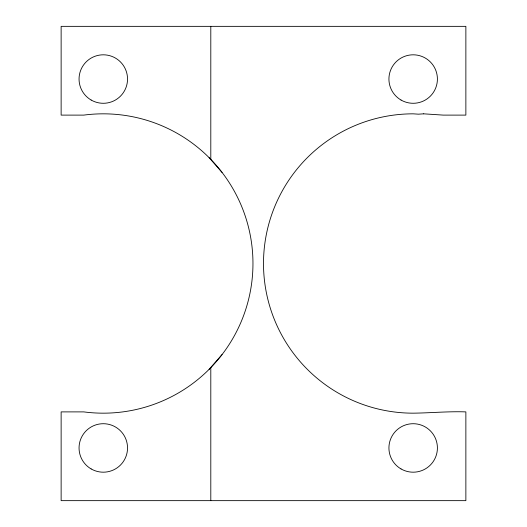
<?xml version="1.0" encoding="UTF-8"?>
<svg xmlns="http://www.w3.org/2000/svg" width="527" height="527" viewBox="0 0 527 527"><rect width="100%" height="100%" fill="white"/><g stroke="black" fill="none" stroke-linecap="round" stroke-linejoin="round"><path stroke-width="0.79" d="M209.12 369.328L222.032 354.612M209.12 157.665L222.032 172.388M210.8 26.35L210.8 159.582M210.8 367.418L210.8 500.65M423.708 113.832L418.438 114.175L413.168 113.832A149.668 149.668 0 0 0 263.5 263.5A149.668 149.668 0 0 0 413.168 413.168C430.717 412.97 448.26 411.264 465.868 411.89L465.868 500.65L61.132 500.65L61.132 411.89L83.753 411.89A149.668 149.668 0 0 0 252.96 263.5A149.668 149.668 0 0 0 83.753 115.11L61.132 115.11L61.132 26.35L465.868 26.35L465.868 115.11L443.247 115.11L423.708 113.832M91.171 468.944A24.242 24.242 0 0 0 127.534 447.95A24.242 24.242 0 0 0 91.171 426.956A24.242 24.242 0 0 0 91.171 468.944M91.171 100.044A24.242 24.242 0 0 0 127.534 79.05A24.242 24.242 0 0 0 91.171 58.056A24.242 24.242 0 0 0 91.171 100.044M401.047 468.944A24.242 24.242 0 0 0 437.41 447.95A24.242 24.242 0 0 0 401.047 426.956A24.242 24.242 0 0 0 401.047 468.944M401.047 100.044A24.242 24.242 0 0 0 437.41 79.05A24.242 24.242 0 0 0 401.047 58.056A24.242 24.242 0 0 0 401.047 100.044"/></g></svg>
